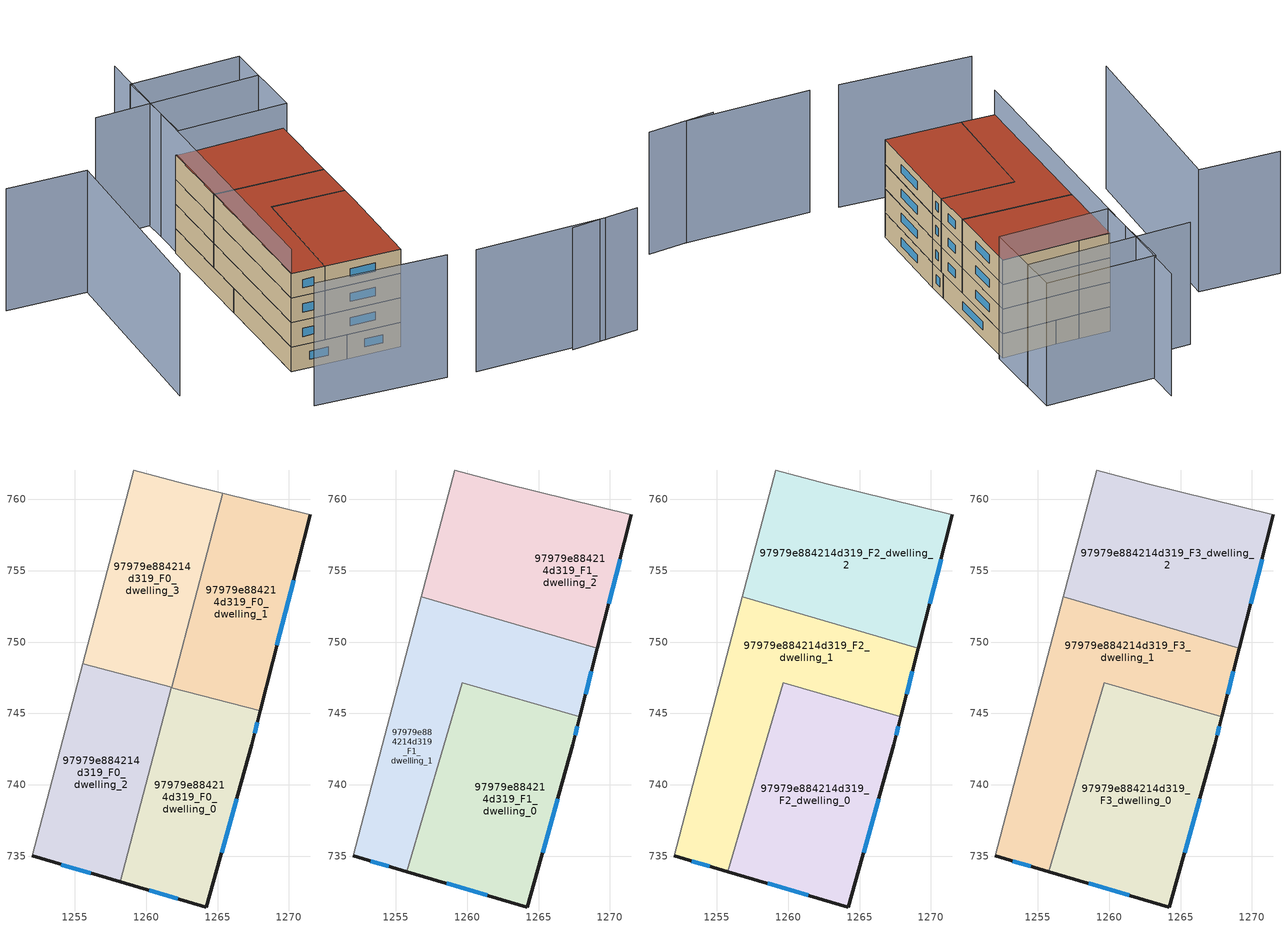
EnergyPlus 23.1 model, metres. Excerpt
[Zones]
97979e884214d319_F0_dwelling_0
 floor ground (EU_floor_Construction): 1267.99,745.18 1267.39,742.82 1264.22,731.44 1258.19,733.21 1261.77,746.81 z0
 wall outside (EU_wall_Construction): 1258.19,733.21 1264.22,731.44 1267.39,742.82 1267.99,745.18 z0:3
 wall to 97979e884214d319_F0_dwelling_1 (EU_wall_Construction): 1267.99,745.18 1261.77,746.81 z0:3
 wall to 97979e884214d319_F0_dwelling_2 (EU_wall_Construction): 1261.76,746.81 1258.19,733.21 z0:3
 window (EU_Window_Construction): 1267.59,743.61 1267.79,744.39 / 1265.27,735.23 1266.33,739.03 / 1260.2,732.62 1262.21,732.03 z1:2
97979e884214d319_F0_dwelling_1
 floor ground (EU_floor_Construction): 1271.51,758.94 1267.99,745.18 1261.77,746.81 1265.35,760.43 z0
 wall outside (EU_wall_Construction): 1267.99,745.18 1271.51,758.94 z0:3
 wall adiabatic (EU_wall_Construction): 1271.51,758.94 1265.35,760.43 z0:3
 wall to 97979e884214d319_F0_dwelling_3 (EU_wall_Construction): 1265.35,760.43 1261.77,746.85 z0:3
 wall to 97979e884214d319_F0_dwelling_2 (EU_wall_Construction): 1261.77,746.85 1261.76,746.81 z0:3
 window (EU_Window_Construction): 1269.16,749.76 1270.34,754.35 z1:2
97979e884214d319_F0_dwelling_2
 floor ground (EU_floor_Construction): 1261.77,746.85 1258.19,733.21 1252,735.02 1255.54,748.49 z0
 wall outside (EU_wall_Construction): 1252,735.02 1258.19,733.21 z0:3
 wall adiabatic (EU_wall_Construction): 1255.54,748.49 1252,735.02 z0:3
 wall to 97979e884214d319_F0_dwelling_3 (EU_wall_Construction): 1261.77,746.85 1255.54,748.49 z0:3
 window (EU_Window_Construction): 1254.06,734.42 1256.12,733.81 z1:2
97979e884214d319_F0_dwelling_3
 floor ground (EU_floor_Construction): 1265.35,760.43 1261.77,746.85 1255.54,748.49 1259.11,762.06 1262.68,761.08 z0
 wall adiabatic (EU_wall_Construction): 1265.35,760.43 1262.68,761.08 1259.11,762.06 1255.54,748.49 z0:3
97979e884214d319_F1_dwelling_0
 floor to 97979e884214d319_F0_dwelling_0 (EU_floor_Construction): 1267.88,744.75 1267.39,742.82 1264.22,731.44 1258.19,733.21 1261.7,746.57 z3
 floor to 97979e884214d319_F0_dwelling_2 (EU_floor_Construction): 1261.7,746.57 1258.19,733.21 1255.75,733.92 1259.64,747.17 z3
 wall outside (EU_wall_Construction): 1255.75,733.92 1264.22,731.44 1267.39,742.82 1267.88,744.75 z3:6
 wall to 97979e884214d319_F1_dwelling_1 (EU_wall_Construction): 1267.88,744.75 1259.64,747.17 1255.75,733.92 z3:6
 window (EU_Window_Construction): 1267.55,743.46 1267.72,744.11 / 1265.27,735.23 1266.33,739.03 / 1258.57,733.09 1261.4,732.27 z4:5
97979e884214d319_F1_dwelling_1
 floor to 97979e884214d319_F0_dwelling_2 (EU_floor_Construction): 1261.77,746.85 1261.7,746.57 1259.64,747.17 1255.75,733.92 1252,735.02 1255.54,748.49 z3
 floor to 97979e884214d319_F0_dwelling_0 (EU_floor_Construction): 1267.99,745.18 1267.88,744.75 1261.7,746.57 1261.77,746.81 z3
 floor to 97979e884214d319_F0_dwelling_1 (EU_floor_Construction): 1269.11,749.56 1267.99,745.18 1261.77,746.81 1262.96,751.36 z3
 floor to 97979e884214d319_F0_dwelling_3 (EU_floor_Construction): 1262.96,751.36 1261.77,746.85 1255.54,748.49 1256.77,753.17 z3
 wall outside (EU_wall_Construction): 1252,735.02 1255.75,733.92 / 1267.88,744.75 1269.11,749.56 z3:6
 wall adiabatic (EU_wall_Construction): 1256.77,753.17 1252,735.02 z3:6
 wall to 97979e884214d319_F1_dwelling_2 (EU_wall_Construction): 1269.11,749.56 1256.77,753.17 z3:6
 window (EU_Window_Construction): 1253.25,734.65 1254.5,734.29 / 1268.29,746.35 1268.7,747.96 z4:5
97979e884214d319_F1_dwelling_2
 floor to 97979e884214d319_F0_dwelling_1 (EU_floor_Construction): 1271.51,758.94 1269.11,749.56 1262.96,751.36 1265.35,760.43 z3
 floor to 97979e884214d319_F0_dwelling_3 (EU_floor_Construction): 1265.35,760.43 1262.96,751.36 1256.77,753.17 1259.11,762.06 1262.68,761.08 z3
 wall outside (EU_wall_Construction): 1269.11,749.56 1271.51,758.94 z3:6
 wall adiabatic (EU_wall_Construction): 1271.51,758.94 1262.68,761.08 1259.11,762.06 1256.77,753.17 z3:6
 window (EU_Window_Construction): 1269.91,752.68 1270.71,755.81 z4:5
97979e884214d319_F2_dwelling_0
 floor to 97979e884214d319_F1_dwelling_0 (EU_floor_Construction): 1267.88,744.75 1267.39,742.82 1264.22,731.44 1255.75,733.92 1259.64,747.17 z6
 wall outside (EU_wall_Construction): 1255.75,733.92 1264.22,731.44 1267.39,742.82 1267.88,744.75 z6:9
 wall to 97979e884214d319_F2_dwelling_1 (EU_wall_Construction): 1267.88,744.75 1259.64,747.17 1255.75,733.92 z6:9
 window (EU_Window_Construction): 1267.55,743.46 1267.72,744.11 / 1265.27,735.23 1266.33,739.03 / 1258.57,733.09 1261.4,732.27 z7:8
97979e884214d319_F2_dwelling_1
 floor to 97979e884214d319_F1_dwelling_1 (EU_floor_Construction): 1269.11,749.56 1267.88,744.75 1259.64,747.17 1255.75,733.92 1252,735.02 1256.77,753.17 z6
 wall outside (EU_wall_Construction): 1252,735.02 1255.75,733.92 / 1267.88,744.75 1269.11,749.56 z6:9
 wall adiabatic (EU_wall_Construction): 1256.77,753.17 1252,735.02 z6:9
 wall to 97979e884214d319_F2_dwelling_2 (EU_wall_Construction): 1269.11,749.56 1256.77,753.17 z6:9
 window (EU_Window_Construction): 1253.25,734.65 1254.5,734.29 / 1268.29,746.35 1268.7,747.96 z7:8
97979e884214d319_F2_dwelling_2
 floor to 97979e884214d319_F1_dwelling_2 (EU_floor_Construction): 1271.51,758.94 1269.11,749.56 1256.77,753.17 1259.11,762.06 1262.68,761.08 z6
 wall outside (EU_wall_Construction): 1269.11,749.56 1271.51,758.94 z6:9
 wall adiabatic (EU_wall_Construction): 1271.51,758.94 1262.68,761.08 1259.11,762.06 1256.77,753.17 z6:9
 window (EU_Window_Construction): 1269.91,752.68 1270.71,755.81 z7:8
97979e884214d319_F3_dwelling_0
 floor to 97979e884214d319_F2_dwelling_0 (EU_floor_Construction): 1267.88,744.75 1267.39,742.82 1264.22,731.44 1255.75,733.92 1259.64,747.17 z9
 wall outside (EU_wall_Construction): 1255.75,733.92 1264.22,731.44 1267.39,742.82 1267.88,744.75 z9:12
 wall to 97979e884214d319_F3_dwelling_1 (EU_wall_Construction): 1267.88,744.75 1259.64,747.17 1255.75,733.92 z9:12
 window (EU_Window_Construction): 1267.55,743.46 1267.72,744.11 / 1265.27,735.23 1266.33,739.03 / 1258.57,733.09 1261.4,732.27 z10:11
 roof outside (EU_roof_Construction): 1264.22,731.44 1267.39,742.82 1267.88,744.75 1259.64,747.17 1255.75,733.92 z12
97979e884214d319_F3_dwelling_1
 floor to 97979e884214d319_F2_dwelling_1 (EU_floor_Construction): 1269.11,749.56 1267.88,744.75 1259.64,747.17 1255.75,733.92 1252,735.02 1256.77,753.17 z9
 wall outside (EU_wall_Construction): 1252,735.02 1255.75,733.92 / 1267.88,744.75 1269.11,749.56 z9:12
 wall adiabatic (EU_wall_Construction): 1256.77,753.17 1252,735.02 z9:12
 wall to 97979e884214d319_F3_dwelling_2 (EU_wall_Construction): 1269.11,749.56 1256.77,753.17 z9:12
 window (EU_Window_Construction): 1253.25,734.65 1254.5,734.29 / 1268.29,746.35 1268.7,747.96 z10:11
 roof outside (EU_roof_Construction): 1267.88,744.75 1269.11,749.56 1256.77,753.17 1252,735.02 1255.75,733.92 1259.64,747.17 z12
97979e884214d319_F3_dwelling_2
 floor to 97979e884214d319_F2_dwelling_2 (EU_floor_Construction): 1271.51,758.94 1269.11,749.56 1256.77,753.17 1259.11,762.06 1262.68,761.08 z9
 wall outside (EU_wall_Construction): 1269.11,749.56 1271.51,758.94 z9:12
 wall adiabatic (EU_wall_Construction): 1271.51,758.94 1262.68,761.08 1259.11,762.06 1256.77,753.17 z9:12
 window (EU_Window_Construction): 1269.91,752.68 1270.71,755.81 z10:11
 roof outside (EU_roof_Construction): 1269.11,749.56 1271.51,758.94 1262.68,761.08 1259.11,762.06 1256.77,753.17 z12
shading: 1266.81,722.16 1281.66,718.33 / 1277.64,719.03 1285.6,717.77 / 1249.14,727.99 1263.79,723.34 / 1237.48,764.61 1246.57,761.9 / 1246.57,761.9 1239.71,738.92 / 1263.15,776.68 1252,735.02 / 1273.48,765.29 1254.54,769.76 / 1271.9,758.85 1259.29,761.9 / 1259.29,761.9 1261.91,772.68 / 1261.91,772.68 1274.51,769.63 / 1274.51,769.63 1271.9,758.85 z0:15
[Building]
EU S2 Campaign: North Axis=0; Terrain=City; Solar Distribution=FullExterior
[Site:Location]
Bologna: Latitude=44.5; Longitude=11.25; Time Zone=1; Elevation=37
[SizingPeriod:WeatherFileDays]
AnnualSizingPeriod: Begin Month=1; Begin Day of Month=1; End Month=12; End Day of Month=31; Day of Week for Start Day=Monday; Use Weather File Daylight Saving Period=No; Use Weather File Rain and Snow Indicators=No
[MATERIAL]
EU_InternalMass_Material: Roughness=MediumRough; Thickness=0.1; Conductivity=1; Density=1800; Specific Heat=900; Thermal Absorptance=0.9; Solar Absorptance=0.7; Visible Absorptance=0.7
[MATERIAL:NOMASS] Roughness=MediumRough; Thermal Absorptance=0.9; Solar Absorptance=0.7; Visible Absorptance=0.7
Name | Thermal Resistance
EU_wall_NoMass | 0.937881
EU_roof_NoMass | 0.548572
EU_floor_NoMass | 0.71348
[WINDOWMATERIAL:SIMPLEGLAZINGSYSTEM]
EU_Window_SimpleGlazing: UFactor=4.25633; Solar Heat Gain Coefficient=0.85; Visible Transmittance=0.85
[CONSTRUCTION]
EU_wall_Construction: EU_wall_NoMass
EU_roof_Construction: EU_roof_NoMass
EU_floor_Construction: EU_floor_NoMass
EU_Window_Construction: EU_Window_SimpleGlazing
EU_InternalMass_Construction: EU_InternalMass_Material
[ZONE] Type=1; Multiplier=1; Ceiling Height=autocalculate; Floor Area=autocalculate; Part of Total Floor Area=Yes
Name | Volume
97979e884214d319_F0_dwelling_0 | 271.042
97979e884214d319_F1_dwelling_0; 97979e884214d319_F2_dwelling_0; 97979e884214d319_F3_dwelling_0 | 361.409
97979e884214d319_F0_dwelling_1 | 271.046
97979e884214d319_F1_dwelling_1; 97979e884214d319_F2_dwelling_1; 97979e884214d319_F3_dwelling_1 | 361.412
97979e884214d319_F0_dwelling_2 | 271.066
97979e884214d319_F1_dwelling_2; 97979e884214d319_F2_dwelling_2; 97979e884214d319_F3_dwelling_2 | 361.414
97979e884214d319_F0_dwelling_3 | 271.072
[INTERNALMASS] Construction=EU_InternalMass_Construction
Name | Zone or ZoneList | Surface Area
97979e884214d319_F0_dwelling_0_EU_InternalMass | 97979e884214d319_F0_dwelling_0 | 90.3463
97979e884214d319_F0_dwelling_1_EU_InternalMass | 97979e884214d319_F0_dwelling_1 | 90.3497
97979e884214d319_F0_dwelling_2_EU_InternalMass | 97979e884214d319_F0_dwelling_2 | 90.3548
97979e884214d319_F0_dwelling_3_EU_InternalMass | 97979e884214d319_F0_dwelling_3 | 90.3571
97979e884214d319_F1_dwelling_0_EU_InternalMass | 97979e884214d319_F1_dwelling_0 | 120.471
97979e884214d319_F1_dwelling_1_EU_InternalMass | 97979e884214d319_F1_dwelling_1 | 120.471
97979e884214d319_F1_dwelling_2_EU_InternalMass | 97979e884214d319_F1_dwelling_2 | 120.472
97979e884214d319_F2_dwelling_0_EU_InternalMass | 97979e884214d319_F2_dwelling_0 | 120.471
97979e884214d319_F2_dwelling_1_EU_InternalMass | 97979e884214d319_F2_dwelling_1 | 120.471
97979e884214d319_F2_dwelling_2_EU_InternalMass | 97979e884214d319_F2_dwelling_2 | 120.472
97979e884214d319_F3_dwelling_0_EU_InternalMass | 97979e884214d319_F3_dwelling_0 | 120.471
97979e884214d319_F3_dwelling_1_EU_InternalMass | 97979e884214d319_F3_dwelling_1 | 120.471
97979e884214d319_F3_dwelling_2_EU_InternalMass | 97979e884214d319_F3_dwelling_2 | 120.472
[OTHEREQUIPMENT] Fuel Type=Electricity; Design Level Calculation Method=Watts/Area; Power per Zone Floor Area=1; Fraction Latent=0; Fraction Radiant=0; Fraction Lost=0; Carbon Dioxide Generation Rate=0; EndUse Subcategory=EU_Step8_InternalGains
Name | Zone or ZoneList or Space or SpaceList | Schedule
EU_Step8_InternalGain_97979e884214d319_F0_dwelling_0_f000 | 97979e884214d319_F0_dwelling_0 | EU_Step8_GainSchedule_97979e884214d319_F0_dwelling_0_f000
EU_Step8_InternalGain_97979e884214d319_F0_dwelling_1_f000 | 97979e884214d319_F0_dwelling_1 | EU_Step8_GainSchedule_97979e884214d319_F0_dwelling_1_f000
EU_Step8_InternalGain_97979e884214d319_F0_dwelling_2_f000 | 97979e884214d319_F0_dwelling_2 | EU_Step8_GainSchedule_97979e884214d319_F0_dwelling_2_f000
EU_Step8_InternalGain_97979e884214d319_F0_dwelling_3_f000 | 97979e884214d319_F0_dwelling_3 | EU_Step8_GainSchedule_97979e884214d319_F0_dwelling_3_f000
EU_Step8_InternalGain_97979e884214d319_F1_dwelling_0_f000 | 97979e884214d319_F1_dwelling_0 | EU_Step8_GainSchedule_97979e884214d319_F1_dwelling_0_f000
EU_Step8_InternalGain_97979e884214d319_F1_dwelling_1_f000 | 97979e884214d319_F1_dwelling_1 | EU_Step8_GainSchedule_97979e884214d319_F1_dwelling_1_f000
EU_Step8_InternalGain_97979e884214d319_F1_dwelling_2_f000 | 97979e884214d319_F1_dwelling_2 | EU_Step8_GainSchedule_97979e884214d319_F1_dwelling_2_f000
EU_Step8_InternalGain_97979e884214d319_F2_dwelling_0_f000 | 97979e884214d319_F2_dwelling_0 | EU_Step8_GainSchedule_97979e884214d319_F2_dwelling_0_f000
EU_Step8_InternalGain_97979e884214d319_F2_dwelling_1_f000 | 97979e884214d319_F2_dwelling_1 | EU_Step8_GainSchedule_97979e884214d319_F2_dwelling_1_f000
EU_Step8_InternalGain_97979e884214d319_F2_dwelling_2_f000 | 97979e884214d319_F2_dwelling_2 | EU_Step8_GainSchedule_97979e884214d319_F2_dwelling_2_f000
EU_Step8_InternalGain_97979e884214d319_F3_dwelling_0_f000 | 97979e884214d319_F3_dwelling_0 | EU_Step8_GainSchedule_97979e884214d319_F3_dwelling_0_f000
EU_Step8_InternalGain_97979e884214d319_F3_dwelling_1_f000 | 97979e884214d319_F3_dwelling_1 | EU_Step8_GainSchedule_97979e884214d319_F3_dwelling_1_f000
EU_Step8_InternalGain_97979e884214d319_F3_dwelling_2_f000 | 97979e884214d319_F3_dwelling_2 | EU_Step8_GainSchedule_97979e884214d319_F3_dwelling_2_f000
[ZONEVENTILATION:DESIGNFLOWRATE] Schedule=EU_AlwaysOn; Design Flow Rate Calculation Method=AirChanges/Hour; Air Changes per Hour=0.687892; Ventilation Type=Natural; Fan Pressure Rise=0; Fan Total Efficiency=1; Constant Term Coefficient=1; Temperature Term Coefficient=0; Velocity Term Coefficient=0; Velocity Squared Term Coefficient=0; Minimum Indoor Temperature=-100; Maximum Indoor Temperature=100; Delta Temperature=-100; Minimum Outdoor Temperature=-100; Maximum Outdoor Temperature=100; Maximum Wind Speed=40
Name | Zone or ZoneList or Space or SpaceList
EU_ConstantAir_97979e884214d319_F0_dwelling_0 | 97979e884214d319_F0_dwelling_0
EU_ConstantAir_97979e884214d319_F0_dwelling_1 | 97979e884214d319_F0_dwelling_1
EU_ConstantAir_97979e884214d319_F0_dwelling_2 | 97979e884214d319_F0_dwelling_2
EU_ConstantAir_97979e884214d319_F0_dwelling_3 | 97979e884214d319_F0_dwelling_3
EU_ConstantAir_97979e884214d319_F1_dwelling_0 | 97979e884214d319_F1_dwelling_0
EU_ConstantAir_97979e884214d319_F1_dwelling_1 | 97979e884214d319_F1_dwelling_1
EU_ConstantAir_97979e884214d319_F1_dwelling_2 | 97979e884214d319_F1_dwelling_2
EU_ConstantAir_97979e884214d319_F2_dwelling_0 | 97979e884214d319_F2_dwelling_0
EU_ConstantAir_97979e884214d319_F2_dwelling_1 | 97979e884214d319_F2_dwelling_1
EU_ConstantAir_97979e884214d319_F2_dwelling_2 | 97979e884214d319_F2_dwelling_2
EU_ConstantAir_97979e884214d319_F3_dwelling_0 | 97979e884214d319_F3_dwelling_0
EU_ConstantAir_97979e884214d319_F3_dwelling_1 | 97979e884214d319_F3_dwelling_1
EU_ConstantAir_97979e884214d319_F3_dwelling_2 | 97979e884214d319_F3_dwelling_2
[HVACTEMPLATE:THERMOSTAT] Constant Heating Setpoint=20; Constant Cooling Setpoint=50
EU_HeatOnly_97979e884214d319_F0_dwelling_0; EU_HeatOnly_97979e884214d319_F0_dwelling_1; EU_HeatOnly_97979e884214d319_F0_dwelling_2; EU_HeatOnly_97979e884214d319_F0_dwelling_3; EU_HeatOnly_97979e884214d319_F1_dwelling_0; EU_HeatOnly_97979e884214d319_F1_dwelling_1; EU_HeatOnly_97979e884214d319_F1_dwelling_2; EU_HeatOnly_97979e884214d319_F2_dwelling_0; EU_HeatOnly_97979e884214d319_F2_dwelling_1; EU_HeatOnly_97979e884214d319_F2_dwelling_2; EU_HeatOnly_97979e884214d319_F3_dwelling_0; EU_HeatOnly_97979e884214d319_F3_dwelling_1; EU_HeatOnly_97979e884214d319_F3_dwelling_2
[HVACTEMPLATE:ZONE:IDEALLOADSAIRSYSTEM] System Availability Schedule=EU_AlwaysOn; Maximum Heating Supply Air Temperature=50; Minimum Cooling Supply Air Temperature=13; Maximum Heating Supply Air Humidity Ratio=0.0156; Minimum Cooling Supply Air Humidity Ratio=0.0077; Heating Limit=NoLimit; Cooling Limit=NoLimit; Heating Availability Schedule=EU_AlwaysOn; Cooling Availability Schedule=EU_CoolingOff; Dehumidification Control Type=ConstantSensibleHeatRatio; Cooling Sensible Heat Ratio=0.7; Dehumidification Setpoint=60; Humidification Control Type=None; Humidification Setpoint=30; Outdoor Air Method=None; Outdoor Air Flow Rate per Person=0.00944; Outdoor Air Flow Rate per Zone Floor Area=0; Outdoor Air Flow Rate per Zone=0; Demand Controlled Ventilation Type=None; Outdoor Air Economizer Type=NoEconomizer; Heat Recovery Type=None; Sensible Heat Recovery Effectiveness=0.7; Latent Heat Recovery Effectiveness=0.65
Name | Template Thermostat
97979e884214d319_F0_dwelling_0 | EU_HeatOnly_97979e884214d319_F0_dwelling_0
97979e884214d319_F0_dwelling_1 | EU_HeatOnly_97979e884214d319_F0_dwelling_1
97979e884214d319_F0_dwelling_2 | EU_HeatOnly_97979e884214d319_F0_dwelling_2
97979e884214d319_F0_dwelling_3 | EU_HeatOnly_97979e884214d319_F0_dwelling_3
97979e884214d319_F1_dwelling_0 | EU_HeatOnly_97979e884214d319_F1_dwelling_0
97979e884214d319_F1_dwelling_1 | EU_HeatOnly_97979e884214d319_F1_dwelling_1
97979e884214d319_F1_dwelling_2 | EU_HeatOnly_97979e884214d319_F1_dwelling_2
97979e884214d319_F2_dwelling_0 | EU_HeatOnly_97979e884214d319_F2_dwelling_0
97979e884214d319_F2_dwelling_1 | EU_HeatOnly_97979e884214d319_F2_dwelling_1
97979e884214d319_F2_dwelling_2 | EU_HeatOnly_97979e884214d319_F2_dwelling_2
97979e884214d319_F3_dwelling_0 | EU_HeatOnly_97979e884214d319_F3_dwelling_0
97979e884214d319_F3_dwelling_1 | EU_HeatOnly_97979e884214d319_F3_dwelling_1
97979e884214d319_F3_dwelling_2 | EU_HeatOnly_97979e884214d319_F3_dwelling_2
[SIZING:ZONE] Zone Cooling Design Supply Air Temperature Input Method=SupplyAirTemperature; Zone Cooling Design Supply Air Temperature=13; Zone Heating Design Supply Air Temperature Input Method=SupplyAirTemperature; Zone Heating Design Supply Air Temperature=50; Zone Cooling Design Supply Air Humidity Ratio=0.008; Zone Heating Design Supply Air Humidity Ratio=0.008; Cooling Design Air Flow Method=DesignDay; Cooling Design Air Flow Rate=0; Cooling Minimum Air Flow per Zone Floor Area=0.000762; Cooling Minimum Air Flow=0; Cooling Minimum Air Flow Fraction=0.2; Heating Design Air Flow Method=DesignDay; Heating Design Air Flow Rate=0; Heating Maximum Air Flow per Zone Floor Area=0.002032; Heating Maximum Air Flow=0.141576; Heating Maximum Air Flow Fraction=0.3; Account for Dedicated Outdoor Air System=No; Dedicated Outdoor Air System Control Strategy=NeutralSupplyAir; Dedicated Outdoor Air Low Setpoint Temperature for Design=autosize; Dedicated Outdoor Air High Setpoint Temperature for Design=autosize; Zone Load Sizing Method=Sensible Load Only No Latent Load; Zone Latent Cooling Design Supply Air Humidity Ratio Input Method=HumidityRatioDifference; Zone Cooling Design Supply Air Humidity Ratio Difference=0.005; Zone Latent Heating Design Supply Air Humidity Ratio Input Method=HumidityRatioDifference; Zone Humidification Design Supply Air Humidity Ratio Difference=0.005
97979e884214d319_F0_dwelling_0; 97979e884214d319_F0_dwelling_1; 97979e884214d319_F0_dwelling_2; 97979e884214d319_F0_dwelling_3; 97979e884214d319_F1_dwelling_0; 97979e884214d319_F1_dwelling_1; 97979e884214d319_F1_dwelling_2; 97979e884214d319_F2_dwelling_0; 97979e884214d319_F2_dwelling_1; 97979e884214d319_F2_dwelling_2; 97979e884214d319_F3_dwelling_0; 97979e884214d319_F3_dwelling_1; 97979e884214d319_F3_dwelling_2
[SCHEDULE:CONSTANT]
Name | Hourly Value
EU_AlwaysOn | 1
EU_CoolingOff | 0
[SCHEDULE:FILE] Column Number=1; Rows to Skip at Top=0; Number of Hours of Data=8760; Column Separator=Comma; Interpolate to Timestep=No; Minutes per Item=60; Adjust Schedule for Daylight Savings=Yes
Name | File
EU_Step8_GainSchedule_97979e884214d319_F0_dwelling_0_f000 | ../../schedules/97979e884214d319/97979e884214d319_F0_dwelling_0_f000_gain.csv
EU_Step8_GainSchedule_97979e884214d319_F0_dwelling_1_f000 | ../../schedules/97979e884214d319/97979e884214d319_F0_dwelling_1_f000_gain.csv
EU_Step8_GainSchedule_97979e884214d319_F0_dwelling_2_f000 | ../../schedules/97979e884214d319/97979e884214d319_F0_dwelling_2_f000_gain.csv
EU_Step8_GainSchedule_97979e884214d319_F0_dwelling_3_f000 | ../../schedules/97979e884214d319/97979e884214d319_F0_dwelling_3_f000_gain.csv
EU_Step8_GainSchedule_97979e884214d319_F1_dwelling_0_f000 | ../../schedules/97979e884214d319/97979e884214d319_F1_dwelling_0_f000_gain.csv
EU_Step8_GainSchedule_97979e884214d319_F1_dwelling_1_f000 | ../../schedules/97979e884214d319/97979e884214d319_F1_dwelling_1_f000_gain.csv
EU_Step8_GainSchedule_97979e884214d319_F1_dwelling_2_f000 | ../../schedules/97979e884214d319/97979e884214d319_F1_dwelling_2_f000_gain.csv
EU_Step8_GainSchedule_97979e884214d319_F2_dwelling_0_f000 | ../../schedules/97979e884214d319/97979e884214d319_F2_dwelling_0_f000_gain.csv
EU_Step8_GainSchedule_97979e884214d319_F2_dwelling_1_f000 | ../../schedules/97979e884214d319/97979e884214d319_F2_dwelling_1_f000_gain.csv
EU_Step8_GainSchedule_97979e884214d319_F2_dwelling_2_f000 | ../../schedules/97979e884214d319/97979e884214d319_F2_dwelling_2_f000_gain.csv
EU_Step8_GainSchedule_97979e884214d319_F3_dwelling_0_f000 | ../../schedules/97979e884214d319/97979e884214d319_F3_dwelling_0_f000_gain.csv
EU_Step8_GainSchedule_97979e884214d319_F3_dwelling_1_f000 | ../../schedules/97979e884214d319/97979e884214d319_F3_dwelling_1_f000_gain.csv
EU_Step8_GainSchedule_97979e884214d319_F3_dwelling_2_f000 | ../../schedules/97979e884214d319/97979e884214d319_F3_dwelling_2_f000_gain.csv
